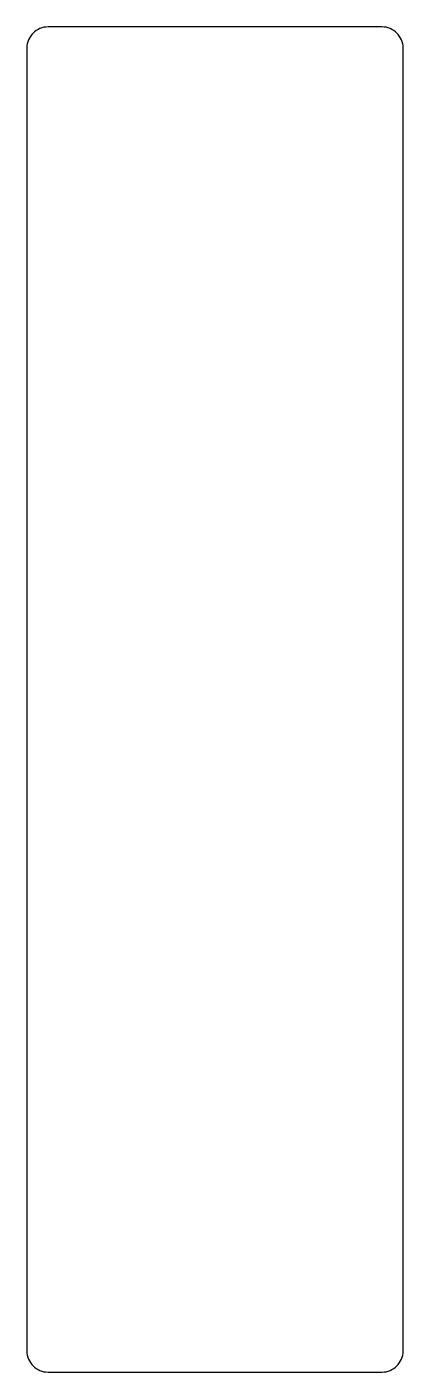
# Model space of a CAD drawing. Header units: millimetres. Extents: x -500 to -473.3, y 0 to 95.2.
import ezdxf

# ---------------------------------------------------------------- set-up
doc = ezdxf.new("R2010")
doc.units = ezdxf.units.MM
doc.layers.get('0').update_dxf_attribs({"linetype": 'CONTINUOUS'})

msp = doc.modelspace()

# ---------------------------------------------------------------- linework, layer by layer
msp.add_lwpolyline([(-473.33, 93.75, 0.414214), (-474.83, 95.25), (-498.5, 95.25, 0.414214), (-500, 93.75), (-500, 1.5, 0.414214), (-498.5, 0), (-474.83, 0, 0.414214), (-473.33, 1.5)], format="xyb", close=True)

doc.saveas('drawing.dxf')
